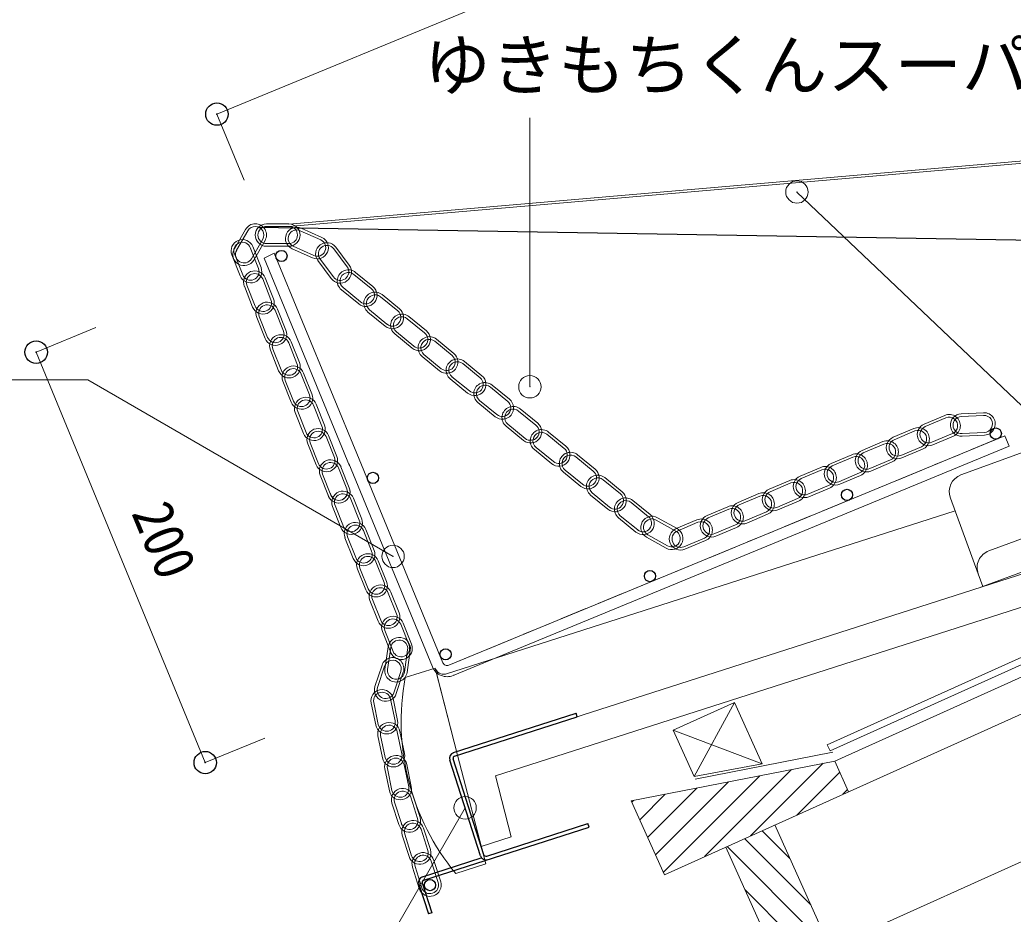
# Model space of a CAD drawing. Units: millimetres on the paper, with parts at other scales. Extents: x -210 to 210, y -148 to 150.
# Drawn here: x 48.17 to 92.44, y -13.13 to 26.7 of the extents above; entities that cross this region are included whole.
import ezdxf
from ezdxf.enums import TextEntityAlignment as Align

# ---------------------------------------------------------------- set-up
doc = ezdxf.new("R2010")
doc.units = ezdxf.units.MM
doc.header["$PDMODE"] = 32
doc.header["$PDSIZE"] = 1
doc.linetypes.add('DASHED1', pattern=[1.8, 1.2, -0.6])
for name, color, linetype, lineweight in [('0-2', 5, 'Continuous', 9), ('0-4', 5, 'Continuous', 9), ('0-7', 5, 'Continuous', 9), ('0-8', 2, 'Continuous', 25)]:
    doc.layers.add(name, color=color, linetype=linetype, lineweight=lineweight)
doc.styles.add('ＭＳ ゴシック', font='')
doc.styles.get('ＭＳ ゴシック').set_extended_font_data('MS Gothic')

msp = doc.modelspace()

# ---------------------------------------------------------------- linework, layer by layer
at = {"layer": '0-2'}
for p, q in [((84.16, -5.585), (169.178, 32.673)), ((84.283, -5.859), (169.301, 32.399)), ((84.489, -6.315), (169.507, 31.943)), ((76.897, -11.376), (170.122, 30.575)), ((84.283, -14.632), (172.584, 25.104)), ((90.118, 6.429), (111.366, 14.25)), ((91.361, 3.051), (118.46, 13.025)), ((91.003, 1.427), (118.85, 11.677)), ((89.643, 5.402), (90.887, 2.024)), ((89.851, 4.838), (67.146, -2.442)), ((96.753, 3.271), (67.684, -6.05)), ((97.331, 1.986), (69.37, -6.98)), ((90.887, 2.024), (91.095, 1.457)), ((65.347, -2.599), (66.682, -2.171)), ((67.684, -6.05), (66.682, -2.171)), ((67.684, -6.05), (66.756, -2.455)), ((77.289, -4.937), (80.025, -3.706)), ((80.025, -3.706), (78.23, -6.999)), ((80.025, -3.706), (81.252, -6.433)), ((78.219, -7.004), (77.289, -4.937)), ((77.289, -4.937), (81.252, -6.433)), ((84.16, -5.585), (84.283, -5.859)), ((67.684, -6.05), (68.937, -10.899)), ((67.684, -6.05), (68.937, -10.899)), ((67.684, -6.05), (68.937, -10.899)), ((78.274, -7.126), (84.412, -5.922)), ((78.23, -6.999), (81.252, -6.433)), ((80.743, -9.645), (83.972, -6.416)), ((69.37, -6.98), (70.072, -9.695)), ((76.851, -11.274), (81.157, -6.968)), ((78.686, -10.571), (82.565, -6.692)), ((82.8, -8.72), (84.711, -6.809)), ((76.149, -9.714), (78.343, -7.52)), ((76.5, -10.494), (79.75, -7.244)), ((75.798, -8.934), (76.936, -7.796)), ((84.857, -7.794), (85.062, -7.589)), ((75.42, -8.093), (76.897, -11.376)), ((75.447, -8.153), (75.528, -8.072)), ((81.821, -9.16), (84.283, -14.632)), ((68.736, -10.123), (70.072, -9.695)), ((81.253, -9.416), (82.495, -10.657)), ((79.633, -10.145), (83.326, -18.352)), ((79.693, -10.118), (84.346, -14.771)), ((80.473, -9.767), (83.42, -12.714)), ((67.602, -11.327), (68.937, -10.899)), ((80.487, -12.043), (85.272, -16.828))]:
    msp.add_line(p, q, dxfattribs=at)
msp.add_lwpolyline([(75.42, -8.093), (84.489, -6.315), (85.104, -7.683)], dxfattribs=at)
for centre, radius, start, end in [((90.394, 5.679), 0.8, 110.2072, 200.207), ((91.637, 2.3), 0.8, 110.2068, 200.2074), ((67.069, -2.041), 0.408, 198.4799, 280.8086), ((75.824, -4.548), 10.657, 169.4629, 219.5054)]:
    msp.add_arc(centre, radius, start, end, dxfattribs=at)
at = {"layer": '0-4'}
for p, q in [((70.905, 10.36), (70.905, 22.332)), ((114.51, -11.126), (82.808, 19.035)), ((51.195, 10.662), (46.195, 10.662)), ((64.804, 2.804), (51.195, 10.662))]:
    msp.add_line(p, q, dxfattribs=at)
msp.add_lwpolyline([(68.016, -8.401), (53.291, -33.906), (48.291, -33.906)], dxfattribs=at)
for p in [(82.808, 19.035), (70.905, 10.36), (64.804, 2.804), (68.016, -8.401)]:
    msp.add_point(p, dxfattribs=at)
at = {"layer": '0-7'}
for p, q in [((57.732, 16.503), (58.232, 17.369)), ((57.835, 16.443), (58.335, 17.309)), ((59.165, 17.619), (60.165, 17.619)), ((59.165, 17.499), (60.165, 17.499)), ((60.667, 17.31), (61.579, 16.901)), ((60.716, 17.42), (61.628, 17.01)), ((58.494, 16.063), (58.994, 16.929)), ((59.098, 16.869), (58.598, 16.003)), ((58.809, 15.627), (58.439, 16.556)), ((58.55, 16.6), (58.921, 15.671)), ((59.165, 16.739), (60.165, 16.739)), ((60.165, 16.619), (59.165, 16.619)), ((61.219, 16.098), (60.307, 16.507)), ((60.356, 16.617), (61.268, 16.207)), ((62.758, 15.703), (62.16, 16.505)), ((62.256, 16.577), (62.854, 15.775)), ((57.991, 15.301), (57.621, 16.23)), ((58.103, 15.346), (57.733, 16.275)), ((62.052, 15.177), (61.455, 15.979)), ((62.149, 15.249), (61.551, 16.05)), ((59.364, 14.233), (58.994, 15.162)), ((59.106, 15.207), (59.476, 14.278)), ((63.833, 14.73), (63.059, 15.363)), ((63.135, 15.456), (63.909, 14.823)), ((58.547, 13.908), (58.177, 14.837)), ((58.658, 13.952), (58.288, 14.881)), ((63.276, 14.049), (62.502, 14.682)), ((63.352, 14.142), (62.578, 14.775)), ((65.016, 13.737), (64.242, 14.371)), ((64.318, 14.463), (65.092, 13.83)), ((59.919, 12.84), (59.549, 13.769)), ((59.661, 13.813), (60.031, 12.884)), ((64.535, 13.149), (63.761, 13.782)), ((59.102, 12.514), (58.732, 13.443)), ((59.213, 12.559), (58.843, 13.488)), ((64.459, 13.056), (63.685, 13.689)), ((66.213, 12.758), (65.439, 13.391)), ((65.515, 13.484), (66.289, 12.851)), ((65.656, 12.077), (64.882, 12.71)), ((65.732, 12.17), (64.958, 12.803)), ((66.738, 12.478), (67.513, 11.845)), ((59.706, 11.065), (59.336, 11.994)), ((59.818, 11.11), (59.448, 12.039)), ((60.524, 11.391), (60.154, 12.32)), ((60.265, 12.364), (60.635, 11.435)), ((67.437, 11.752), (66.663, 12.385)), ((66.879, 11.071), (66.105, 11.704)), ((66.955, 11.164), (66.181, 11.797)), ((68.688, 10.759), (67.913, 11.393)), ((67.989, 11.486), (68.764, 10.852)), ((60.373, 9.716), (60.003, 10.645)), ((61.079, 9.997), (60.709, 10.926)), ((60.82, 10.971), (61.19, 10.042)), ((68.13, 10.078), (67.356, 10.711)), ((68.206, 10.171), (67.432, 10.804)), ((60.261, 9.672), (59.891, 10.601)), ((69.916, 9.708), (69.142, 10.341)), ((69.218, 10.434), (69.992, 9.8)), ((69.435, 9.119), (68.661, 9.752)), ((61.634, 8.604), (61.264, 9.533)), ((61.375, 9.577), (61.745, 8.648)), ((69.359, 9.026), (68.585, 9.66)), ((70.477, 9.372), (71.251, 8.739)), ((60.816, 8.278), (60.446, 9.207)), ((60.928, 8.323), (60.558, 9.252)), ((71.175, 8.646), (70.401, 9.279)), ((88.476, 8.694), (89.397, 9.084)), ((88.523, 8.584), (89.444, 8.973)), ((90.119, 9.15), (91.117, 9.201)), ((90.125, 9.03), (91.124, 9.081)), ((70.618, 7.965), (69.844, 8.598)), ((70.694, 8.057), (69.92, 8.691)), ((87.095, 8.11), (88.016, 8.499)), ((62.189, 7.21), (61.819, 8.139)), ((61.93, 8.184), (62.3, 7.255)), ((72.433, 7.613), (71.659, 8.247)), ((71.735, 8.339), (72.509, 7.706)), ((87.141, 7.999), (88.062, 8.389)), ((88.819, 7.884), (89.74, 8.273)), ((89.787, 8.163), (88.866, 7.773)), ((90.164, 8.271), (91.163, 8.322)), ((91.169, 8.203), (90.17, 8.151)), ((61.371, 6.885), (61.001, 7.814)), ((61.483, 6.929), (61.113, 7.858)), ((71.876, 6.932), (71.102, 7.565)), ((71.952, 7.025), (71.178, 7.658)), ((85.713, 7.525), (86.634, 7.915)), ((85.76, 7.415), (86.681, 7.804)), ((87.438, 7.299), (88.359, 7.689)), ((88.405, 7.578), (87.484, 7.189)), ((73.731, 6.601), (72.957, 7.234)), ((73.033, 7.327), (73.807, 6.694)), ((84.332, 6.941), (85.253, 7.33)), ((84.379, 6.83), (85.3, 7.22)), ((86.056, 6.715), (86.977, 7.104)), ((62.744, 5.817), (62.374, 6.746)), ((62.485, 6.79), (62.855, 5.861)), ((73.25, 6.013), (72.476, 6.646)), ((82.949, 6.379), (83.87, 6.769)), ((82.996, 6.269), (83.917, 6.658)), ((87.024, 6.994), (86.103, 6.604)), ((61.926, 5.491), (61.556, 6.42)), ((62.038, 5.536), (61.668, 6.465)), ((73.174, 5.92), (72.4, 6.553)), ((74.941, 5.585), (74.167, 6.218)), ((74.243, 6.311), (75.017, 5.678)), ((84.675, 6.13), (85.596, 6.52)), ((85.642, 6.409), (84.722, 6.02)), ((81.567, 5.795), (82.488, 6.184)), ((81.614, 5.684), (82.535, 6.074)), ((83.292, 5.569), (84.213, 5.958)), ((84.26, 5.848), (83.339, 5.458)), ((63.296, 4.421), (62.926, 5.35)), ((63.037, 5.395), (63.407, 4.466)), ((74.383, 4.904), (73.609, 5.537)), ((74.459, 4.997), (73.685, 5.63)), ((80.186, 5.21), (81.107, 5.6)), ((80.233, 5.1), (81.154, 5.489)), ((81.91, 4.984), (82.831, 5.374)), ((62.478, 4.096), (62.108, 5.025)), ((62.59, 4.14), (62.22, 5.069)), ((76.189, 4.57), (75.415, 5.203)), ((75.491, 5.296), (76.265, 4.663)), ((78.805, 4.626), (79.726, 5.015)), ((78.851, 4.515), (79.772, 4.905)), ((82.878, 5.263), (81.957, 4.874)), ((75.632, 3.888), (74.858, 4.522)), ((75.708, 3.981), (74.934, 4.614)), ((76.595, 4.527), (77.467, 4.038)), ((77.423, 4.041), (78.344, 4.431)), ((80.529, 4.4), (81.45, 4.789)), ((81.497, 4.679), (80.576, 4.289)), ((63.592, 4.001), (63.962, 3.072)), ((77.408, 3.933), (76.536, 4.422)), ((77.47, 3.931), (78.391, 4.32)), ((79.148, 3.815), (80.068, 4.205)), ((80.115, 4.094), (79.194, 3.705)), ((63.033, 2.702), (62.663, 3.631)), ((63.145, 2.747), (62.775, 3.676)), ((63.851, 3.028), (63.481, 3.957)), ((76.978, 3.166), (76.105, 3.655)), ((77.036, 3.27), (76.164, 3.759)), ((77.766, 3.231), (78.687, 3.62)), ((78.734, 3.51), (77.813, 3.12)), ((63.588, 1.309), (63.218, 2.238)), ((63.7, 1.353), (63.33, 2.282)), ((64.406, 1.634), (64.036, 2.563)), ((64.147, 2.608), (64.517, 1.679)), ((64.255, -0.04), (63.885, 0.889)), ((64.961, 0.241), (64.591, 1.17)), ((64.702, 1.214), (65.072, 0.285)), ((64.143, -0.085), (63.773, 0.844)), ((65.516, -1.153), (65.146, -0.224)), ((65.257, -0.179), (65.628, -1.108)), ((64.699, -1.478), (64.328, -0.549)), ((64.81, -1.434), (64.44, -0.505)), ((64.441, -2.222), (64.586, -1.233)), ((64.56, -2.24), (64.704, -1.25)), ((65.312, -2.349), (65.456, -1.36)), ((65.575, -1.377), (65.431, -2.366)), ((63.999, -2.996), (64.313, -2.047)), ((64.113, -3.034), (64.427, -2.084)), ((64.835, -3.272), (65.148, -2.323)), ((65.262, -2.36), (64.949, -3.31)), ((64.807, -3.526), (65.01, -4.505)), ((64.031, -4.708), (63.828, -3.729)), ((64.148, -4.684), (63.945, -3.705)), ((64.892, -4.53), (64.689, -3.551)), ((64.335, -6.177), (64.132, -5.198)), ((64.453, -6.153), (64.25, -5.174)), ((65.197, -5.998), (64.994, -5.019)), ((65.111, -4.995), (65.314, -5.974)), ((65.502, -7.467), (65.299, -6.488)), ((65.416, -6.464), (65.619, -7.443)), ((64.64, -7.646), (64.437, -6.667)), ((64.757, -7.622), (64.554, -6.642)), ((65.898, -8.87), (65.593, -7.918)), ((65.707, -7.881), (66.013, -8.833)), ((65.06, -9.139), (64.755, -8.187)), ((65.175, -9.102), (64.869, -8.15)), ((65.518, -10.567), (65.213, -9.615)), ((65.633, -10.531), (65.327, -9.578)), ((66.356, -10.298), (66.051, -9.346)), ((66.165, -9.31), (66.471, -10.262)), ((65.976, -11.996), (65.671, -11.043)), ((66.091, -11.959), (65.785, -11.007)), ((66.814, -11.727), (66.509, -10.775)), ((66.623, -10.738), (66.929, -11.69))]:
    msp.add_line(p, q, dxfattribs=at)
at = {"layer": '0-7', "color": 4}
msp.add_line((63.294, 7.128), (59.512, 16.306), dxfattribs=at)
msp.add_lwpolyline([(62.871, 6.843), (59.061, 16.088), (59.51, 16.306)], dxfattribs=at)
at = {"layer": '0-7'}
for centre, radius, start, end in [((58.665, 17.119), 0.5, 330, 150), ((58.665, 17.119), 0.38, 330, 150), ((59.165, 17.119), 0.5, 90, 270), ((59.165, 17.119), 0.38, 90, 270), ((60.511, 16.963), 0.5, 65.8332, 245.8332), ((60.511, 16.963), 0.38, 65.8332, 245.8332), ((60.165, 17.119), 0.5, 270, 90), ((60.165, 17.119), 0.38, 270, 90), ((58.086, 16.415), 0.5, 21.7181, 201.7181), ((61.424, 16.554), 0.5, 245.8332, 65.8332), ((61.424, 16.554), 0.38, 245.8332, 65.8332), ((58.165, 16.253), 0.5, 150, 330), ((58.086, 16.415), 0.38, 21.7181, 201.7181), ((58.165, 16.253), 0.38, 150, 330), ((61.855, 16.278), 0.5, 36.7181, 216.7181), ((61.855, 16.278), 0.38, 36.7181, 216.7181), ((58.456, 15.486), 0.5, 201.7181, 21.7181), ((58.456, 15.486), 0.38, 201.7181, 21.7181), ((58.641, 15.022), 0.5, 21.7181, 201.7181), ((62.453, 15.476), 0.5, 216.7181, 36.7181), ((62.453, 15.476), 0.38, 216.7181, 36.7181), ((62.819, 15.069), 0.5, 50.7181, 230.7181), ((58.641, 15.022), 0.38, 21.7181, 201.7181), ((62.819, 15.069), 0.38, 50.7181, 230.7181), ((63.593, 14.436), 0.5, 230.7181, 50.7181), ((63.593, 14.436), 0.38, 230.7181, 50.7181), ((59.011, 14.093), 0.5, 201.7181, 21.7181), ((59.011, 14.093), 0.38, 201.7181, 21.7181), ((64.002, 14.076), 0.5, 50.7181, 230.7181), ((64.002, 14.076), 0.38, 50.7181, 230.7181), ((59.196, 13.628), 0.5, 21.7181, 201.7181), ((59.196, 13.628), 0.38, 21.7181, 201.7181), ((64.776, 13.443), 0.5, 230.7181, 50.7181), ((64.776, 13.443), 0.38, 230.7181, 50.7181), ((65.198, 13.097), 0.5, 50.7181, 230.7181), ((65.198, 13.097), 0.38, 50.7181, 230.7181), ((59.566, 12.699), 0.5, 201.7181, 21.7181), ((59.566, 12.699), 0.38, 201.7181, 21.7181), ((65.972, 12.464), 0.5, 230.7181, 50.7181), ((59.801, 12.179), 0.5, 21.7181, 201.7181), ((59.801, 12.179), 0.38, 21.7181, 201.7181), ((65.972, 12.464), 0.38, 230.7181, 50.7181), ((66.422, 12.091), 0.5, 50.7181, 230.7181), ((66.422, 12.091), 0.38, 50.7181, 230.7181), ((67.196, 11.458), 0.5, 230.7181, 50.7181), ((67.196, 11.458), 0.38, 230.7181, 50.7181), ((67.673, 11.098), 0.5, 50.7181, 230.7181), ((60.171, 11.25), 0.5, 201.7181, 21.7181), ((60.171, 11.25), 0.38, 201.7181, 21.7181), ((60.356, 10.786), 0.5, 21.7181, 201.7181), ((60.356, 10.786), 0.38, 21.7181, 201.7181), ((67.673, 11.098), 0.38, 50.7181, 230.7181), ((68.447, 10.465), 0.5, 230.7181, 50.7181), ((68.447, 10.465), 0.38, 230.7181, 50.7181), ((68.902, 10.047), 0.5, 50.7181, 230.7181), ((68.902, 10.047), 0.38, 50.7181, 230.7181), ((60.726, 9.857), 0.5, 201.7181, 21.7181), ((60.726, 9.857), 0.38, 201.7181, 21.7181), ((60.911, 9.392), 0.5, 21.7181, 201.7181), ((60.911, 9.392), 0.38, 21.7181, 201.7181), ((69.676, 9.413), 0.5, 230.7181, 50.7181), ((69.676, 9.413), 0.38, 230.7181, 50.7181), ((70.16, 8.985), 0.5, 50.7181, 230.7181), ((70.16, 8.985), 0.38, 50.7181, 230.7181), ((89.592, 8.623), 0.5, 292.9344, 112.9344), ((89.592, 8.623), 0.38, 292.9344, 112.9344), ((90.144, 8.651), 0.5, 92.9344, 272.9344), ((90.144, 8.651), 0.38, 92.9344, 272.9344), ((91.143, 8.702), 0.5, 272.9344, 92.9344), ((91.143, 8.702), 0.38, 272.9344, 92.9344), ((61.281, 8.463), 0.5, 201.7181, 21.7181), ((61.281, 8.463), 0.38, 201.7181, 21.7181), ((61.466, 7.999), 0.5, 21.7181, 201.7181), ((70.934, 8.352), 0.5, 230.7181, 50.7181), ((70.934, 8.352), 0.38, 230.7181, 50.7181), ((71.419, 7.952), 0.5, 50.7181, 230.7181), ((88.21, 8.039), 0.5, 292.9344, 112.9344), ((88.21, 8.039), 0.38, 292.9344, 112.9344), ((88.671, 8.234), 0.5, 112.9344, 292.9344), ((88.671, 8.234), 0.38, 112.9344, 292.9344), ((61.466, 7.999), 0.38, 21.7181, 201.7181), ((71.419, 7.952), 0.38, 50.7181, 230.7181), ((87.29, 7.649), 0.5, 112.9344, 292.9344), ((87.29, 7.649), 0.38, 112.9344, 292.9344), ((72.193, 7.319), 0.5, 230.7181, 50.7181), ((72.193, 7.319), 0.38, 230.7181, 50.7181), ((86.829, 7.454), 0.5, 292.9344, 112.9344), ((86.829, 7.454), 0.38, 292.9344, 112.9344), ((61.836, 7.07), 0.5, 201.7181, 21.7181), ((61.836, 7.07), 0.38, 201.7181, 21.7181), ((62.021, 6.605), 0.5, 21.7181, 201.7181), ((72.716, 6.94), 0.5, 50.7181, 230.7181), ((72.716, 6.94), 0.38, 50.7181, 230.7181), ((85.448, 6.87), 0.5, 292.9344, 112.9344), ((85.448, 6.87), 0.38, 292.9344, 112.9344), ((85.908, 7.065), 0.5, 112.9344, 292.9344), ((85.908, 7.065), 0.38, 112.9344, 292.9344), ((62.021, 6.605), 0.38, 21.7181, 201.7181), ((73.49, 6.307), 0.5, 230.7181, 50.7181), ((84.065, 6.308), 0.5, 292.9344, 112.9344), ((84.065, 6.308), 0.38, 292.9344, 112.9344), ((84.527, 6.48), 0.5, 112.9344, 292.9344), ((84.527, 6.48), 0.38, 112.9344, 292.9344), ((73.49, 6.307), 0.38, 230.7181, 50.7181), ((73.926, 5.924), 0.5, 50.7181, 230.7181), ((73.926, 5.924), 0.38, 50.7181, 230.7181), ((82.683, 5.724), 0.5, 292.9344, 112.9344), ((83.144, 5.919), 0.5, 112.9344, 292.9344), ((83.144, 5.919), 0.38, 112.9344, 292.9344), ((62.388, 5.674), 0.5, 191.7181, 11.7181), ((62.391, 5.676), 0.5, 201.7181, 21.7181), ((62.391, 5.676), 0.38, 201.7181, 21.7181), ((81.762, 5.334), 0.5, 112.9344, 292.9344), ((82.683, 5.724), 0.38, 292.9344, 112.9344), ((62.388, 5.674), 0.38, 191.7181, 11.7181), ((62.573, 5.21), 0.5, 21.7181, 201.7181), ((62.573, 5.21), 0.38, 21.7181, 201.7181), ((74.7, 5.291), 0.5, 230.7181, 50.7181), ((74.7, 5.291), 0.38, 230.7181, 50.7181), ((75.174, 4.909), 0.5, 50.7181, 230.7181), ((81.302, 5.139), 0.5, 292.9344, 112.9344), ((81.302, 5.139), 0.38, 292.9344, 112.9344), ((81.762, 5.334), 0.38, 112.9344, 292.9344), ((75.174, 4.909), 0.38, 50.7181, 230.7181), ((79.92, 4.555), 0.5, 292.9344, 112.9344), ((79.92, 4.555), 0.38, 292.9344, 112.9344), ((80.381, 4.75), 0.5, 112.9344, 292.9344), ((80.381, 4.75), 0.38, 112.9344, 292.9344), ((62.943, 4.281), 0.5, 201.7181, 21.7181), ((75.948, 4.275), 0.5, 230.7181, 50.7181), ((75.948, 4.275), 0.38, 230.7181, 50.7181), ((76.35, 4.091), 0.5, 60.7181, 240.7181), ((76.35, 4.091), 0.38, 60.7181, 240.7181), ((78.539, 3.97), 0.5, 292.9344, 112.9344), ((78.999, 4.165), 0.5, 112.9344, 292.9344), ((78.999, 4.165), 0.38, 112.9344, 292.9344), ((62.943, 4.281), 0.38, 201.7181, 21.7181), ((63.128, 3.816), 0.5, 21.7181, 201.7181), ((63.128, 3.816), 0.38, 21.7181, 201.7181), ((77.222, 3.602), 0.5, 240.7181, 60.7181), ((77.618, 3.581), 0.5, 112.9344, 292.9344), ((78.539, 3.97), 0.38, 292.9344, 112.9344), ((77.222, 3.602), 0.38, 240.7181, 60.7181), ((77.618, 3.581), 0.38, 112.9344, 292.9344), ((63.498, 2.887), 0.5, 201.7181, 21.7181), ((63.498, 2.887), 0.38, 201.7181, 21.7181), ((63.683, 2.423), 0.5, 21.7181, 201.7181), ((63.683, 2.423), 0.38, 21.7181, 201.7181), ((64.053, 1.494), 0.5, 201.7181, 21.7181), ((64.053, 1.494), 0.38, 201.7181, 21.7181), ((64.238, 1.029), 0.5, 21.7181, 201.7181), ((64.238, 1.029), 0.38, 21.7181, 201.7181), ((64.608, 0.1), 0.5, 201.7181, 21.7181), ((64.608, 0.1), 0.38, 201.7181, 21.7181), ((64.793, -0.364), 0.5, 21.7181, 201.7181), ((64.793, -0.364), 0.38, 21.7181, 201.7181), ((65.08, -1.305), 0.5, 351.7181, 171.7181), ((65.163, -1.293), 0.5, 201.7181, 21.7181), ((65.08, -1.305), 0.38, 351.7181, 171.7181), ((65.163, -1.293), 0.38, 201.7181, 21.7181), ((64.788, -2.203), 0.5, 341.7181, 161.7181), ((64.788, -2.203), 0.38, 341.7181, 161.7181), ((64.936, -2.294), 0.5, 171.7181, 351.7181), ((64.936, -2.294), 0.38, 171.7181, 351.7181), ((64.474, -3.153), 0.5, 161.7181, 341.7181), ((64.474, -3.153), 0.38, 161.7181, 341.7181), ((64.317, -3.628), 0.5, 11.7181, 191.7181), ((64.317, -3.628), 0.38, 11.7181, 191.7181), ((64.52, -4.607), 0.5, 191.7181, 11.7181), ((64.622, -5.096), 0.5, 11.7181, 191.7181), ((64.52, -4.607), 0.38, 191.7181, 11.7181), ((64.622, -5.096), 0.38, 11.7181, 191.7181), ((64.825, -6.076), 0.5, 191.7181, 11.7181), ((64.926, -6.565), 0.5, 11.7181, 191.7181), ((64.825, -6.076), 0.38, 191.7181, 11.7181), ((64.926, -6.565), 0.38, 11.7181, 191.7181), ((65.13, -7.544), 0.5, 191.7181, 11.7181), ((65.13, -7.544), 0.38, 191.7181, 11.7181), ((65.231, -8.034), 0.5, 17.779, 197.779), ((65.231, -8.034), 0.38, 17.779, 197.779), ((65.536, -8.986), 0.5, 197.779, 17.779), ((65.536, -8.986), 0.38, 197.779, 17.779), ((65.689, -9.462), 0.5, 17.779, 197.779), ((65.689, -9.462), 0.38, 17.779, 197.779), ((65.994, -10.415), 0.5, 197.779, 17.779), ((65.994, -10.415), 0.38, 197.779, 17.779), ((66.147, -10.891), 0.5, 17.779, 197.779), ((66.147, -10.891), 0.38, 17.779, 197.779), ((66.452, -11.843), 0.5, 197.779, 17.779), ((66.452, -11.843), 0.38, 197.779, 17.779)]:
    msp.add_arc(centre, radius, start, end, dxfattribs=at)
at = {"layer": '0-8', "color": 6, "lineweight": 9}
for p, q in [((56.957, 22.506), (81.707, 32.706)), ((56.957, 22.506), (58.169, 19.564)), ((48.9, 11.901), (51.557, 12.996)), ((56.437, -6.386), (48.9, 11.901)), ((56.437, -6.386), (59.094, -5.291))]:
    msp.add_line(p, q, dxfattribs=at)
at = {"layer": '0-8', "color": 6, "lineweight": 18}
for p, q in [((60.156, 17.599), (126.189, 23.284)), ((60.165, 17.499), (126.198, 23.184))]:
    msp.add_line(p, q, dxfattribs=at)
at = {"layer": '0-8', "color": 3, "lineweight": 30}
msp.add_line((58.809, 17.47), (110.864, 16.59), dxfattribs=at)
at = {"layer": '0-8', "color": 5, "linetype": 'DASHED1', "lineweight": 9}
for p, q in [((85.596, 5.504), (92.068, 8.171)), ((67.29, -2.041), (85.596, 5.504))]:
    msp.add_line(p, q, dxfattribs=at)
at = {"layer": '0-8', "color": 5, "lineweight": 9}
for p, q in [((92.072, 8.171), (92.262, 7.71)), ((85.786, 5.041), (92.262, 7.71)), ((67.029, -1.932), (63.294, 7.128)), ((66.566, -2.123), (62.832, 6.938)), ((67.48, -2.503), (85.786, 5.041))]:
    msp.add_line(p, q, dxfattribs=at)
at = {"layer": '0-8'}
for p, q in [((67.5, -5.941), (72.966, -4.188)), ((67.549, -6.093), (73.015, -4.341)), ((73.015, -4.341), (72.966, -4.188)), ((68.7, -10.534), (67.332, -6.268)), ((68.853, -10.485), (67.485, -6.219)), ((66.17, -11.618), (73.541, -9.255)), ((68.978, -10.55), (73.492, -9.103)), ((73.541, -9.255), (73.492, -9.103)), ((66.122, -11.466), (68.731, -10.629)), ((65.953, -11.793), (66.381, -13.126)), ((66.106, -11.744), (66.533, -13.077)), ((66.533, -13.077), (66.381, -13.126))]:
    msp.add_line(p, q, dxfattribs=at)
at = {"layer": '0-8', "color": 5, "lineweight": 9}
msp.add_lwpolyline([(67.29, -2.041), (85.596, 5.504), (92.068, 8.171)], dxfattribs=at)
at = {"layer": '0-8'}
for centre in [(59.833, 16.186), (91.67, 8.276), (63.906, 6.299), (85.038, 5.544), (76.255, 1.924), (67.145, -1.56), (66.452, -11.843)]:
    msp.add_circle(centre, 0.25, dxfattribs=at)
at = {"layer": '0-8', "color": 5, "lineweight": 9}
for centre, radius, start in [((67.213, -1.856), 0.7, 202.3983), ((67.213, -1.856), 0.2, 202.3983), ((67.241, -1.791), 0.75, 290.4222)]:
    msp.add_arc(centre, radius, start, 292.3983, dxfattribs=at)
at = {"layer": '0-8'}
for centre, radius, start, end in [((67.58, -6.189), 0.26, 107.779, 197.779), ((67.58, -6.189), 0.1, 107.779, 197.779), ((68.948, -10.455), 0.26, 197.779, 287.779), ((68.948, -10.455), 0.1, 197.779, 287.779), ((66.201, -11.714), 0.26, 107.779, 197.779), ((66.201, -11.714), 0.1, 107.779, 197.779)]:
    msp.add_arc(centre, radius, start, end, dxfattribs=at)
for p in [(56.957, 22.506), (48.9, 11.901), (56.437, -6.386)]:
    msp.add_point(p, dxfattribs=at)

# ---------------------------------------------------------------- texts
at = {"layer": '0-4', "color": 7, "style": 'ＭＳ ゴシック'}
msp.add_text('ゆきもちくんスーパーデルタ', height=2.199, dxfattribs=at).set_placement((66.163, 22.935), align=Align.BOTTOM_LEFT)
at = {"layer": '0-8', "color": 7, "style": 'ＭＳ ゴシック', "width": 0.9}
msp.add_text('200', height=1.833, rotation=292.398, dxfattribs=at).set_placement((52.62, 4.531), align=Align.BOTTOM_LEFT)

doc.saveas('drawing.dxf')
